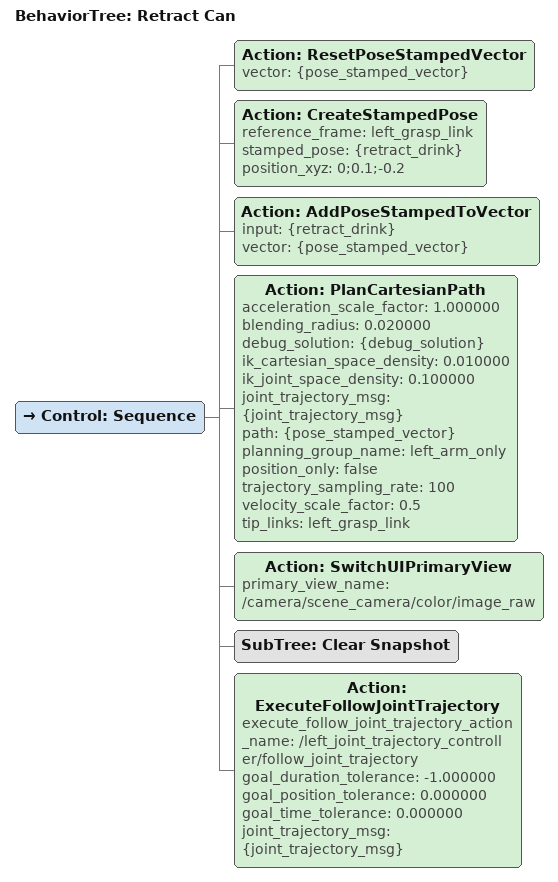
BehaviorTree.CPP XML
<?xml version="1.0" encoding="UTF-8" ?>
<root BTCPP_format="4" main_tree_to_execute="Retract Can">
  <BehaviorTree ID="Retract Can" _description="">
    <Control ID="Sequence">
      <Action ID="ResetPoseStampedVector" vector="{pose_stamped_vector}" />
      <Action
        ID="CreateStampedPose"
        reference_frame="left_grasp_link"
        stamped_pose="{retract_drink}"
        position_xyz="0;0.1;-0.2"
      />
      <Action
        ID="AddPoseStampedToVector"
        input="{retract_drink}"
        vector="{pose_stamped_vector}"
      />
      <Action
        ID="PlanCartesianPath"
        acceleration_scale_factor="1.000000"
        blending_radius="0.020000"
        debug_solution="{debug_solution}"
        ik_cartesian_space_density="0.010000"
        ik_joint_space_density="0.100000"
        joint_trajectory_msg="{joint_trajectory_msg}"
        path="{pose_stamped_vector}"
        planning_group_name="left_arm_only"
        position_only="false"
        trajectory_sampling_rate="100"
        velocity_scale_factor="0.5"
        tip_links="left_grasp_link"
      />
      <Action
        ID="SwitchUIPrimaryView"
        primary_view_name="/camera/scene_camera/color/image_raw"
      />
      <SubTree ID="Clear Snapshot" />
      <Action
        ID="ExecuteFollowJointTrajectory"
        execute_follow_joint_trajectory_action_name="/left_joint_trajectory_controller/follow_joint_trajectory"
        goal_duration_tolerance="-1.000000"
        goal_position_tolerance="0.000000"
        goal_time_tolerance="0.000000"
        joint_trajectory_msg="{joint_trajectory_msg}"
      />
    </Control>
  </BehaviorTree>
</root>
